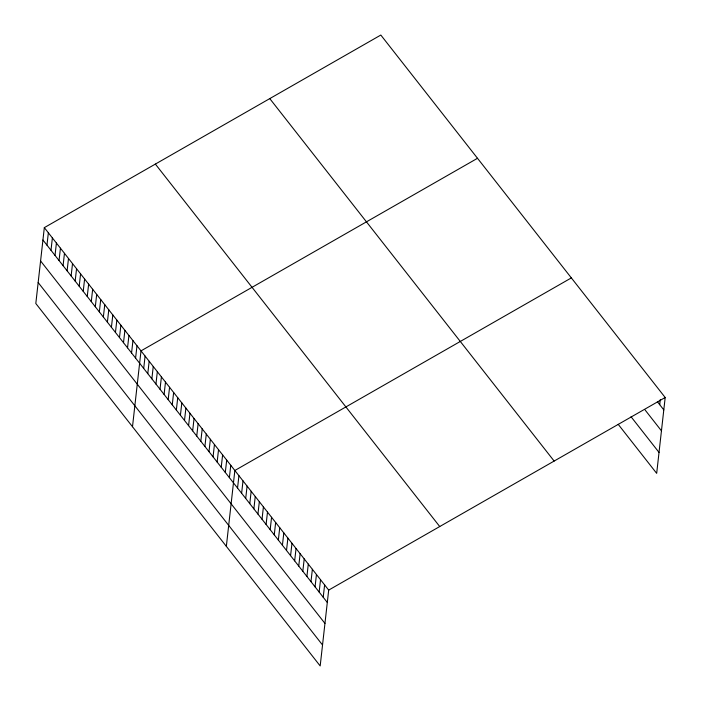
<?xml version="1.0" encoding="UTF-8"?>
<svg xmlns="http://www.w3.org/2000/svg" width="701" height="701" viewBox="0 0 701 701"><rect width="100%" height="100%" fill="white"/><g stroke="black" fill="none" stroke-linecap="round" stroke-linejoin="round"><path stroke-width="1.05" d="M44.321 227.641L35.812 303.489L320.182 665.95L328.69 590.093L44.321 227.641L380.818 35.05L665.188 397.511L656.679 473.359L618.203 424.333M46.967 245.14L48.351 232.776M50.998 250.275L52.382 237.911M55.02 255.409L56.413 243.045M59.05 260.544L60.435 248.18M63.081 265.679L64.466 253.315M67.112 270.814L68.496 258.45M71.134 275.949L72.527 263.585M75.165 281.083L76.549 268.72M79.195 286.218L80.58 273.854M83.226 291.353L84.611 278.989M87.248 296.488L88.641 284.124M91.279 301.623L92.663 289.259M95.31 306.758L96.694 294.394M99.34 311.892L100.725 299.529M103.362 317.027L104.756 304.663M107.393 322.162L108.778 309.798M111.424 327.297L112.808 314.933M115.455 332.432L116.839 320.068M119.477 337.567L120.87 325.203M123.507 342.701L124.892 330.337M127.538 347.836L128.923 335.472M131.569 352.971L132.953 340.607M135.591 358.106L136.984 345.742M132.498 426.725L141.006 350.877L477.504 158.286M143.705 368.446L145.089 356.073M147.78 373.642L149.173 361.278M151.863 378.847L153.247 366.474M155.946 384.043L157.331 371.679M160.021 389.248L161.414 376.875M164.104 394.444L165.489 382.08M168.179 399.649L169.572 387.276M172.262 404.845L173.646 392.481M176.345 410.05L177.73 397.677M180.42 415.246L181.813 402.882M184.503 420.451L185.888 408.078M188.587 425.647L189.971 413.283M192.661 430.852L194.054 418.479M196.744 436.048L198.129 423.684M200.819 441.253L202.212 428.881M204.902 446.449L206.287 434.085M208.986 451.654L210.37 439.282M213.06 456.85L214.453 444.487M217.144 462.055L218.528 449.683M221.227 467.252L222.611 454.888M225.301 472.456L226.695 460.084M229.385 477.653L230.769 465.289M226.344 546.342L234.853 470.485L571.341 277.903M237.543 488.054L238.927 475.69M241.626 493.259L243.01 480.886M245.7 498.455L247.094 486.091M249.784 503.66L251.168 491.287M253.867 508.856L255.252 496.492M257.942 514.061L259.335 501.688M262.025 519.257L263.41 506.893M266.1 524.462L267.493 512.089M270.183 529.658L271.567 517.294M274.266 534.863L275.651 522.49M278.341 540.059L279.734 527.695M282.424 545.264L283.809 532.891M286.507 550.46L287.892 538.096M290.582 555.665L291.975 543.293M294.665 560.861L296.05 548.497M298.749 566.066L300.133 553.694M302.823 571.262L304.208 558.899M306.907 576.467L308.291 564.095M310.981 581.664L312.374 569.291M315.064 586.868L316.449 574.496M319.148 592.065L320.532 579.692M323.222 597.27L324.616 584.897M659.72 404.679L660.298 399.526M328.69 590.093L665.188 397.511M657.389 401.708L663.794 409.883M645.13 410.024L661.446 430.826M631.049 416.753L659.028 452.417M269.771 98.604L554.14 461.065M155.368 164.087L439.737 526.547M42.936 240.005L327.306 602.466M40.588 260.956L324.957 623.417M38.169 282.538L322.53 644.999"/></g></svg>
